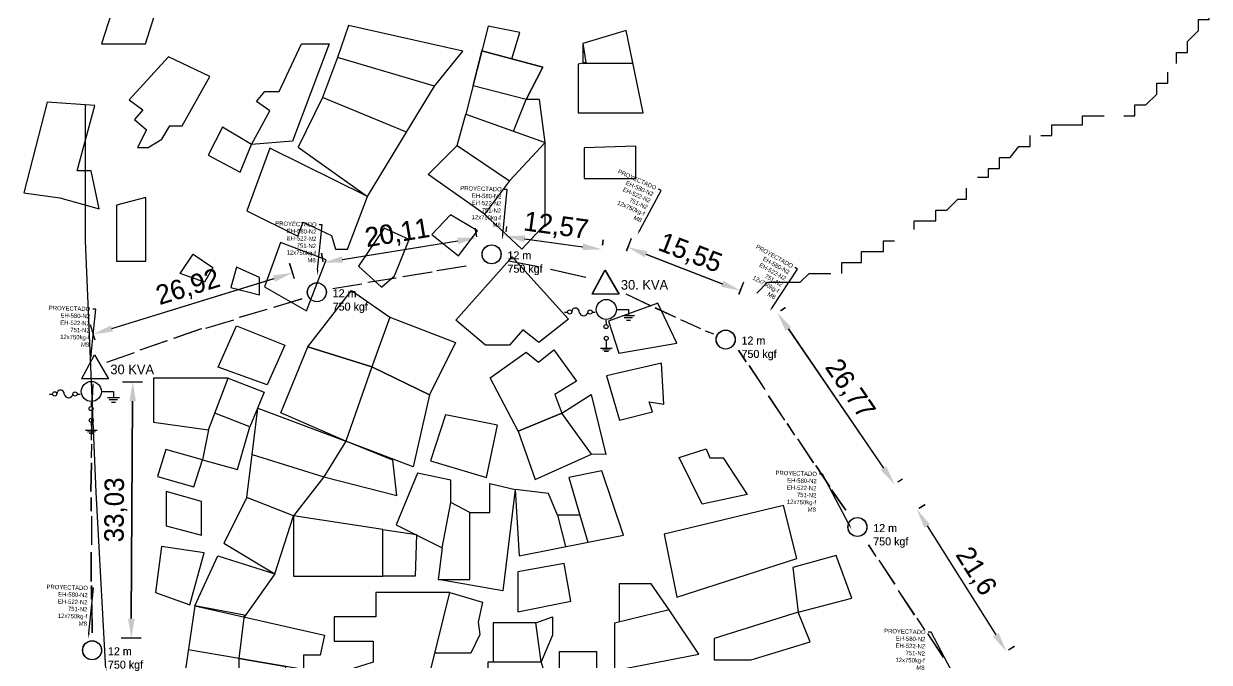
# Model space of a CAD drawing. Header units: millimetres. Extents: x -3588 to 75209, y -3737 to 38254.
# Drawn here: x 4723.2 to 4876.2, y 20803 to 20885.4 of the extents above; entities that cross this region are included whole.
import ezdxf
from ezdxf import colors
from ezdxf.entities.mleader import LeaderData, LeaderLine
from ezdxf.math import Vec2, Vec3

# ---------------------------------------------------------------- set-up
doc = ezdxf.new("R2010")
doc.units = ezdxf.units.MM
doc.linetypes.add('CONTINUA', pattern=[0])
doc.layers.add('Mancheta', color=255, linetype='Continuous')
doc.layers.add('P', color=253, linetype='Continuous')
doc.dimstyles.new('ISO-25', dxfattribs={"dimtxt": 2.5, "dimasz": 2.5, "dimexe": 1.25, "dimexo": 0.625, "dimtad": 1, "dimtxsty": 'Standard', "dimcen": 2.5, "dimadec": 0, "dimazin": 0, "dimtfac": 1, "dimtmove": 0, "dimatfit": 3, "dimfxl": 1, "dimarcsym": 0})

# ---------------------------------------------------------------- blocks, each defined once
blk = doc.blocks.new('*D251')
at = {"color": 0, "lineweight": -2, "transparency": 16777216}
for p, q in [((4735.96, 20839.15), (4738.53, 20839.14)), ((4737.1, 20808.62), (4737.27, 20836.64)), ((4735.77, 20806.12), (4738.34, 20806.11))]:
    blk.add_line(p, q, dxfattribs=at)
at = {"color": 0, "transparency": 16777216}
for points in [[(4736.85, 20836.65), (4737.68, 20836.64), (4737.28, 20839.14)], [(4736.69, 20808.62), (4737.52, 20808.61), (4737.09, 20806.12)]]:
    blk.add_solid(points, dxfattribs=at)
at = {"layer": 'Defpoints', "color": 0, "transparency": 16777216}
for p in [(4735.34, 20839.15), (4737.28, 20839.14), (4735.15, 20806.13)]:
    blk.add_point(p, dxfattribs=at)
at = {"color": 0, "transparency": 16777216, "insert": (4735.1, 20822.64), "char_height": 2.5, "attachment_point": 5, "rotation": 89.6647}
blk.add_mtext('33,03', dxfattribs=at)
blk = doc.blocks.new('*D252')
at = {"color": 0, "lineweight": -2, "transparency": 16777216}
for p, q in [((4758.15, 20852.46), (4757.55, 20854.42)), ((4734.58, 20846.03), (4755.53, 20852.49)), ((4732.43, 20844.53), (4731.82, 20846.49))]:
    blk.add_line(p, q, dxfattribs=at)
at = {"color": 0, "transparency": 16777216}
for points in [[(4755.4, 20852.89), (4755.65, 20852.09), (4757.92, 20853.23)], [(4734.46, 20846.43), (4734.7, 20845.63), (4732.19, 20845.3)]]:
    blk.add_solid(points, dxfattribs=at)
at = {"layer": 'Defpoints', "color": 0, "transparency": 16777216}
for p in [(4757.92, 20853.23), (4758.34, 20851.87), (4732.61, 20843.93)]:
    blk.add_point(p, dxfattribs=at)
at = {"color": 0, "transparency": 16777216, "insert": (4744.44, 20851.25), "char_height": 2.5, "attachment_point": 5, "rotation": 17.1368}
blk.add_mtext('26,92', dxfattribs=at)
blk = doc.blocks.new('*D253')
at = {"color": 0, "lineweight": -2, "transparency": 16777216}
for p, q in [((4781.7, 20857.87), (4781.51, 20859)), ((4764.34, 20854.93), (4779.25, 20857.36)), ((4761.86, 20854.63), (4761.67, 20855.76))]:
    blk.add_line(p, q, dxfattribs=at)
at = {"color": 0, "transparency": 16777216}
for points in [[(4779.18, 20857.77), (4779.31, 20856.95), (4781.71, 20857.76)], [(4764.27, 20855.34), (4764.41, 20854.52), (4761.87, 20854.52)]]:
    blk.add_solid(points, dxfattribs=at)
at = {"layer": 'Defpoints', "color": 0, "transparency": 16777216}
for p in [(4781.71, 20857.76), (4781.8, 20857.25), (4761.96, 20854.01)]:
    blk.add_point(p, dxfattribs=at)
at = {"color": 0, "transparency": 16777216, "insert": (4771.46, 20858.2), "char_height": 2.5, "attachment_point": 5, "rotation": 9.2762}
blk.add_mtext('20,11', dxfattribs=at)
blk = doc.blocks.new('*D254')
at = {"color": 0, "lineweight": -2, "transparency": 16777216}
for p, q in [((4785.48, 20858.5), (4785.57, 20859.19)), ((4787.88, 20857.61), (4795.38, 20856.58)), ((4797.93, 20856.8), (4798.03, 20857.48))]:
    blk.add_line(p, q, dxfattribs=at)
at = {"color": 0, "transparency": 16777216}
for points in [[(4787.94, 20858.02), (4787.82, 20857.2), (4785.4, 20857.95)], [(4795.44, 20856.99), (4795.32, 20856.17), (4797.86, 20856.24)]]:
    blk.add_solid(points, dxfattribs=at)
at = {"layer": 'Defpoints', "color": 0, "transparency": 16777216}
for p in [(4785.4, 20857.88), (4797.86, 20856.24), (4797.85, 20856.18)]:
    blk.add_point(p, dxfattribs=at)
at = {"color": 0, "transparency": 16777216, "insert": (4791.91, 20859.16), "char_height": 2.5, "attachment_point": 5, "rotation": 352.2045}
blk.add_mtext('12,57', dxfattribs=at)
blk = doc.blocks.new('*D255')
at = {"color": 0, "lineweight": -2, "transparency": 16777216}
for p, q in [((4801.03, 20856.06), (4801.66, 20857.68)), ((4803.54, 20855.62), (4813.38, 20851.81)), ((4815.54, 20850.45), (4816.17, 20852.07))]:
    blk.add_line(p, q, dxfattribs=at)
at = {"color": 0, "transparency": 16777216}
for points in [[(4803.69, 20856), (4803.39, 20855.23), (4801.21, 20856.52)], [(4813.53, 20852.2), (4813.23, 20851.42), (4815.71, 20850.91)]]:
    blk.add_solid(points, dxfattribs=at)
at = {"layer": 'Defpoints', "color": 0, "transparency": 16777216}
for p in [(4800.81, 20855.48), (4815.71, 20850.91), (4815.31, 20849.87)]:
    blk.add_point(p, dxfattribs=at)
at = {"color": 0, "transparency": 16777216, "insert": (4809.21, 20855.66), "char_height": 2.5, "attachment_point": 5, "rotation": 338.8654}
blk.add_mtext('15,55', dxfattribs=at)
blk = doc.blocks.new('*D256')
at = {"color": 0, "lineweight": -2, "transparency": 16777216}
for p, q in [((4820.93, 20848.34), (4821.52, 20848.75)), ((4821.9, 20845.98), (4834.19, 20828.02)), ((4836.04, 20826.25), (4836.64, 20826.66))]:
    blk.add_line(p, q, dxfattribs=at)
at = {"color": 0, "transparency": 16777216}
for points in [[(4822.25, 20846.22), (4821.56, 20845.75), (4820.49, 20848.05)], [(4834.54, 20828.25), (4833.85, 20827.78), (4835.61, 20825.95)]]:
    blk.add_solid(points, dxfattribs=at)
at = {"layer": 'Defpoints', "color": 0, "transparency": 16777216}
for p in [(4820.41, 20847.99), (4835.52, 20825.9), (4835.61, 20825.95)]:
    blk.add_point(p, dxfattribs=at)
at = {"color": 0, "transparency": 16777216, "insert": (4829.77, 20838.18), "char_height": 2.5, "attachment_point": 5, "rotation": 304.3711}
blk.add_mtext('26,77', dxfattribs=at)
blk = doc.blocks.new('*D257')
at = {"color": 0, "lineweight": -2, "transparency": 16777216}
for p, q in [((4838.79, 20822.85), (4839.56, 20823.34)), ((4839.84, 20820.56), (4848.7, 20806.52)), ((4850.32, 20804.58), (4851.1, 20805.07))]:
    blk.add_line(p, q, dxfattribs=at)
at = {"color": 0, "transparency": 16777216}
for points in [[(4840.19, 20820.78), (4839.49, 20820.34), (4838.51, 20822.67)], [(4849.06, 20806.74), (4848.35, 20806.3), (4850.04, 20804.41)]]:
    blk.add_solid(points, dxfattribs=at)
at = {"layer": 'Defpoints', "color": 0, "transparency": 16777216}
for p in [(4838.26, 20822.52), (4849.79, 20804.25), (4850.04, 20804.41)]:
    blk.add_point(p, dxfattribs=at)
at = {"color": 0, "transparency": 16777216, "insert": (4846.03, 20814.65), "char_height": 2.5, "attachment_point": 5, "rotation": 302.265}
blk.add_mtext('21,6', dxfattribs=at)
blk = doc.blocks.new('*D717')
at = {"color": 0, "lineweight": -2, "transparency": 16777216}
for p, q in [((4735.94, 20839.15), (4738.51, 20839.13)), ((4737.08, 20808.61), (4737.24, 20836.64)), ((4735.75, 20806.12), (4738.32, 20806.1))]:
    blk.add_line(p, q, dxfattribs=at)
at = {"color": 0, "transparency": 16777216}
for points in [[(4736.83, 20836.64), (4737.66, 20836.64), (4737.26, 20839.14)], [(4736.66, 20808.61), (4737.5, 20808.61), (4737.07, 20806.11)]]:
    blk.add_solid(points, dxfattribs=at)
at = {"layer": 'Defpoints', "color": 0, "transparency": 16777216}
for p in [(4735.32, 20839.15), (4737.26, 20839.14), (4735.12, 20806.12)]:
    blk.add_point(p, dxfattribs=at)
at = {"color": 0, "transparency": 16777216, "insert": (4735.08, 20822.64), "char_height": 2.5, "attachment_point": 5, "rotation": 89.6647}
blk.add_mtext('33,03', dxfattribs=at)
blk = doc.blocks.new('*D718')
at = {"color": 0, "lineweight": -2, "transparency": 16777216}
for p, q in [((4758.13, 20852.46), (4757.52, 20854.42)), ((4734.56, 20846.03), (4755.5, 20852.49)), ((4732.4, 20844.53), (4731.8, 20846.49))]:
    blk.add_line(p, q, dxfattribs=at)
at = {"color": 0, "transparency": 16777216}
for points in [[(4755.38, 20852.89), (4755.63, 20852.09), (4757.89, 20853.23)], [(4734.43, 20846.43), (4734.68, 20845.63), (4732.17, 20845.29)]]:
    blk.add_solid(points, dxfattribs=at)
at = {"layer": 'Defpoints', "color": 0, "transparency": 16777216}
for p in [(4757.89, 20853.23), (4758.31, 20851.86), (4732.59, 20843.93)]:
    blk.add_point(p, dxfattribs=at)
at = {"color": 0, "transparency": 16777216, "insert": (4744.42, 20851.25), "char_height": 2.5, "attachment_point": 5, "rotation": 17.1368}
blk.add_mtext('26,92', dxfattribs=at)
blk = doc.blocks.new('*D719')
at = {"color": 0, "lineweight": -2, "transparency": 16777216}
for p, q in [((4781.67, 20857.86), (4781.49, 20858.99)), ((4764.32, 20854.92), (4779.22, 20857.36)), ((4761.83, 20854.62), (4761.65, 20855.75))]:
    blk.add_line(p, q, dxfattribs=at)
at = {"color": 0, "transparency": 16777216}
for points in [[(4779.16, 20857.77), (4779.29, 20856.95), (4781.69, 20857.76)], [(4764.25, 20855.33), (4764.38, 20854.51), (4761.85, 20854.52)]]:
    blk.add_solid(points, dxfattribs=at)
at = {"layer": 'Defpoints', "color": 0, "transparency": 16777216}
for p in [(4781.69, 20857.76), (4781.78, 20857.25), (4761.93, 20854.01)]:
    blk.add_point(p, dxfattribs=at)
at = {"color": 0, "transparency": 16777216, "insert": (4771.43, 20858.2), "char_height": 2.5, "attachment_point": 5, "rotation": 9.2762}
blk.add_mtext('20,11', dxfattribs=at)
blk = doc.blocks.new('*D720')
at = {"color": 0, "lineweight": -2, "transparency": 16777216}
for p, q in [((4785.46, 20858.5), (4785.55, 20859.18)), ((4787.86, 20857.6), (4795.36, 20856.58)), ((4797.91, 20856.79), (4798, 20857.48))]:
    blk.add_line(p, q, dxfattribs=at)
at = {"color": 0, "transparency": 16777216}
for points in [[(4787.91, 20858.02), (4787.8, 20857.19), (4785.38, 20857.94)], [(4795.41, 20856.99), (4795.3, 20856.16), (4797.84, 20856.24)]]:
    blk.add_solid(points, dxfattribs=at)
at = {"layer": 'Defpoints', "color": 0, "transparency": 16777216}
for p in [(4785.37, 20857.88), (4797.84, 20856.24), (4797.83, 20856.18)]:
    blk.add_point(p, dxfattribs=at)
at = {"color": 0, "transparency": 16777216, "insert": (4791.89, 20859.15), "char_height": 2.5, "attachment_point": 5, "rotation": 352.2045}
blk.add_mtext('12,57', dxfattribs=at)
blk = doc.blocks.new('*D721')
at = {"color": 0, "lineweight": -2, "transparency": 16777216}
for p, q in [((4801.01, 20856.06), (4801.64, 20857.68)), ((4803.52, 20855.61), (4813.36, 20851.81)), ((4815.51, 20850.45), (4816.14, 20852.07))]:
    blk.add_line(p, q, dxfattribs=at)
at = {"color": 0, "transparency": 16777216}
for points in [[(4803.67, 20856), (4803.37, 20855.22), (4801.18, 20856.51)], [(4813.51, 20852.2), (4813.21, 20851.42), (4815.69, 20850.91)]]:
    blk.add_solid(points, dxfattribs=at)
at = {"layer": 'Defpoints', "color": 0, "transparency": 16777216}
for p in [(4800.78, 20855.47), (4815.69, 20850.91), (4815.29, 20849.87)]:
    blk.add_point(p, dxfattribs=at)
at = {"color": 0, "transparency": 16777216, "insert": (4809.19, 20855.65), "char_height": 2.5, "attachment_point": 5, "rotation": 338.8654}
blk.add_mtext('15,55', dxfattribs=at)
blk = doc.blocks.new('*D722')
at = {"color": 0, "lineweight": -2, "transparency": 16777216}
for p, q in [((4820.9, 20848.34), (4821.5, 20848.75)), ((4821.88, 20845.98), (4834.17, 20828.01)), ((4836.02, 20826.24), (4836.62, 20826.65))]:
    blk.add_line(p, q, dxfattribs=at)
at = {"color": 0, "transparency": 16777216}
for points in [[(4822.23, 20846.22), (4821.54, 20845.75), (4820.47, 20848.04)], [(4834.52, 20828.25), (4833.83, 20827.78), (4835.58, 20825.95)]]:
    blk.add_solid(points, dxfattribs=at)
at = {"layer": 'Defpoints', "color": 0, "transparency": 16777216}
for p in [(4820.39, 20847.99), (4835.5, 20825.89), (4835.58, 20825.95)]:
    blk.add_point(p, dxfattribs=at)
at = {"color": 0, "transparency": 16777216, "insert": (4829.75, 20838.17), "char_height": 2.5, "attachment_point": 5, "rotation": 304.3711}
blk.add_mtext('26,77', dxfattribs=at)
blk = doc.blocks.new('*D723')
at = {"color": 0, "lineweight": -2, "transparency": 16777216}
for p, q in [((4838.76, 20822.85), (4839.54, 20823.34)), ((4839.82, 20820.56), (4848.68, 20806.52)), ((4850.3, 20804.58), (4851.07, 20805.07))]:
    blk.add_line(p, q, dxfattribs=at)
at = {"color": 0, "transparency": 16777216}
for points in [[(4840.17, 20820.78), (4839.46, 20820.33), (4838.48, 20822.67)], [(4849.03, 20806.74), (4848.33, 20806.29), (4850.02, 20804.4)]]:
    blk.add_solid(points, dxfattribs=at)
at = {"layer": 'Defpoints', "color": 0, "transparency": 16777216}
for p in [(4838.24, 20822.51), (4849.77, 20804.25), (4850.02, 20804.4)]:
    blk.add_point(p, dxfattribs=at)
at = {"color": 0, "transparency": 16777216, "insert": (4846.01, 20814.65), "char_height": 2.5, "attachment_point": 5, "rotation": 302.265}
blk.add_mtext('21,6', dxfattribs=at)

msp = doc.modelspace()

# ---------------------------------------------------------------- linework, layer by layer
at = {"color": 1}
for p, q in [((4785.802, 20854.748), (4789.612, 20854.043)), ((4785.825, 20854.752), (4789.635, 20854.047)), ((4791.201, 20853.697), (4795.716, 20852.64)), ((4791.224, 20853.701), (4795.739, 20852.644)), ((4800.901, 20850.518), (4804.146, 20848.967)), ((4800.924, 20850.522), (4804.169, 20848.971)), ((4804.681, 20848.721), (4807.316, 20847.516)), ((4804.704, 20848.725), (4807.339, 20847.519)), ((4807.97, 20847.2), (4810.546, 20846.025)), ((4807.993, 20847.204), (4810.569, 20846.029)), ((4811.162, 20845.745), (4812.226, 20845.354)), ((4811.185, 20845.749), (4812.249, 20845.357)), ((4825.407, 20828.376), (4827.212, 20825.601)), ((4825.429, 20828.379), (4827.235, 20825.605)), ((4827.443, 20825.231), (4829.295, 20822.595)), ((4827.466, 20825.235), (4829.317, 20822.598))]:
    msp.add_line(p, q, dxfattribs=at)
at = {"color": 10}
for p, q in [((4772.153, 20852.724), (4775.886, 20853.326)), ((4772.176, 20852.727), (4775.909, 20853.329)), ((4776.54, 20853.511), (4780.271, 20854.124)), ((4776.563, 20853.515), (4780.294, 20854.128)), ((4796.589, 20850.513), (4798.215, 20853.568)), ((4796.611, 20850.517), (4798.238, 20853.572)), ((4798.215, 20853.568), (4800.037, 20850.448)), ((4798.238, 20853.572), (4800.06, 20850.452)), ((4763.075, 20851.178), (4766.807, 20851.78)), ((4763.097, 20851.181), (4766.83, 20851.783)), ((4767.598, 20851.998), (4771.259, 20852.589)), ((4767.621, 20852.002), (4771.282, 20852.592)), ((4800.037, 20850.448), (4796.536, 20850.448)), ((4800.06, 20850.452), (4796.559, 20850.452)), ((4751.061, 20847.482), (4754.613, 20848.546)), ((4751.083, 20847.485), (4754.636, 20848.549)), ((4755.482, 20848.797), (4759.104, 20849.882)), ((4755.505, 20848.8), (4759.127, 20849.885)), ((4746.683, 20846.077), (4750.305, 20847.162)), ((4746.706, 20846.08), (4750.328, 20847.165)), ((4793.005, 20848.16), (4793.39, 20848.16)), ((4796.58, 20848.16), (4796.969, 20848.16)), ((4798.356, 20847.12), (4798.361, 20846.543)), ((4799.782, 20848.474), (4801.258, 20848.473)), ((4800.473, 20847.717), (4802.022, 20847.716)), ((4800.717, 20847.443), (4801.76, 20847.443)), ((4801.006, 20847.114), (4801.533, 20847.114)), ((4801.258, 20848.473), (4801.259, 20847.738)), ((4742.579, 20844.794), (4746.15, 20846.033)), ((4742.602, 20844.797), (4746.173, 20846.037)), ((4738.218, 20843.29), (4741.722, 20844.506)), ((4738.241, 20843.293), (4741.744, 20844.509)), ((4798.391, 20844.514), (4798.402, 20843.463)), ((4730.684, 20839.596), (4732.31, 20842.651)), ((4730.707, 20839.599), (4732.333, 20842.655)), ((4732.31, 20842.651), (4734.132, 20839.53)), ((4732.333, 20842.655), (4734.155, 20839.534)), ((4733.905, 20841.698), (4737.477, 20842.937)), ((4733.928, 20841.701), (4737.5, 20842.941)), ((4799.148, 20843.472), (4797.654, 20843.455)), ((4798.917, 20843.264), (4797.892, 20843.252)), ((4798.699, 20843.061), (4798.109, 20843.055)), ((4816.458, 20841.75), (4815.477, 20843.235)), ((4816.481, 20841.754), (4815.5, 20843.239)), ((4818.891, 20838.166), (4816.847, 20841.261)), ((4818.914, 20838.17), (4816.87, 20841.264)), ((4734.132, 20839.53), (4730.631, 20839.53)), ((4734.155, 20839.534), (4730.654, 20839.534)), ((4731.987, 20835.967), (4732.152, 20838.88)), ((4732.01, 20835.97), (4732.175, 20838.883)), ((4733.304, 20837.897), (4734.78, 20837.896)), ((4734.78, 20837.896), (4734.781, 20837.161)), ((4726.527, 20837.583), (4726.912, 20837.583)), ((4730.102, 20837.583), (4730.491, 20837.583)), ((4731.877, 20836.543), (4731.883, 20835.966)), ((4733.995, 20837.14), (4735.544, 20837.139)), ((4734.238, 20836.866), (4735.282, 20836.866)), ((4734.528, 20836.537), (4735.055, 20836.537)), ((4821.425, 20834.19), (4819.342, 20837.344)), ((4821.448, 20834.193), (4819.364, 20837.348)), ((4731.933, 20831.651), (4732.026, 20835.431)), ((4731.956, 20831.655), (4732.049, 20835.435)), ((4731.913, 20833.937), (4731.924, 20832.886)), ((4822.732, 20832.291), (4821.752, 20833.776)), ((4822.755, 20832.295), (4821.775, 20833.779)), ((4732.67, 20832.895), (4731.176, 20832.878)), ((4732.439, 20832.687), (4731.414, 20832.675)), ((4732.221, 20832.484), (4731.631, 20832.478)), ((4825.166, 20828.707), (4823.121, 20831.801)), ((4825.188, 20828.711), (4823.144, 20831.805)), ((4731.92, 20829.347), (4731.964, 20831.125)), ((4731.943, 20829.35), (4731.987, 20831.129)), ((4731.868, 20825.015), (4731.96, 20828.722)), ((4731.891, 20825.019), (4731.983, 20828.726)), ((4731.909, 20822.456), (4731.905, 20824.235)), ((4731.932, 20822.46), (4731.927, 20824.239)), ((4731.975, 20818.125), (4731.966, 20821.833)), ((4731.998, 20818.128), (4731.989, 20821.837)), ((4833.228, 20816.635), (4832.247, 20818.12)), ((4833.25, 20816.639), (4832.27, 20818.123)), ((4731.911, 20813.409), (4731.901, 20817.19)), ((4731.934, 20813.413), (4731.924, 20817.194)), ((4835.661, 20813.051), (4833.617, 20816.145)), ((4835.684, 20813.055), (4833.64, 20816.149)), ((4731.961, 20811.105), (4731.956, 20812.884)), ((4731.984, 20811.109), (4731.979, 20812.888)), ((4838.195, 20809.074), (4836.111, 20812.229)), ((4838.218, 20809.078), (4836.134, 20812.232)), ((4732.027, 20806.773), (4732.018, 20810.482)), ((4732.05, 20806.777), (4732.04, 20810.486)), ((4839.502, 20807.176), (4838.522, 20808.66)), ((4839.525, 20807.179), (4838.544, 20808.664)), ((4841.935, 20803.592), (4839.891, 20806.686)), ((4841.958, 20803.595), (4839.914, 20806.69))]:
    msp.add_line(p, q, dxfattribs=at)
at = {"color": 220}
for points in [[(4736.271, 20892.273), (4733.227, 20882.749), (4738.897, 20882.749), (4741.147, 20889.846)], [(4775.384, 20865.914), (4779.153, 20869.631), (4785.918, 20865.093), (4782.68, 20860.796), (4775.384, 20865.914), (4779.153, 20869.631), (4780.264, 20873.687), (4790.508, 20870.018), (4785.918, 20865.093), (4782.68, 20860.796), (4787.512, 20856.258), (4790.508, 20859.493), (4790.508, 20870.018), (4789.783, 20875.57), (4788.044, 20875.57), (4790.218, 20879.77), (4786.208, 20880.832), (4787.222, 20884.212), (4783.163, 20885.033), (4780.264, 20873.687), (4786.399, 20871.49), (4788.044, 20875.57), (4790.218, 20879.77), (4782.351, 20881.854), (4790.218, 20879.77), (4788.044, 20875.57), (4781.202, 20877.347), (4782.351, 20881.854)], [(4795.373, 20882.81), (4795.761, 20880.334), (4794.78, 20880.14), (4794.78, 20873.863), (4803.17, 20873.863), (4800.973, 20884.499), (4795.373, 20882.81), (4795.373, 20880.257), (4801.849, 20880.257)], [(4795.557, 20869.358), (4795.557, 20865.392), (4802.191, 20865.392), (4802.191, 20869.567), (4795.557, 20869.358)], [(4778.99, 20847.114), (4786.248, 20855.287), (4793.505, 20847.229), (4789.704, 20844.237), (4787.63, 20845.848), (4785.902, 20843.891), (4782.792, 20843.891), (4778.99, 20847.114)], [(4798.69, 20846.966), (4800.021, 20842.841), (4807.498, 20844.124), (4805.067, 20849.304), (4798.69, 20846.966)], [(4783.394, 20839.688), (4788.067, 20842.997), (4789.655, 20841.683), (4791.605, 20843.269), (4794.554, 20839.235), (4791.742, 20837.513), (4792.671, 20835.095), (4787.029, 20832.785), (4783.394, 20839.688)], [(4798.443, 20839.921), (4800.116, 20834.218), (4804.348, 20835.3), (4803.922, 20836.594), (4805.841, 20836.267), (4805.545, 20841.577), (4798.443, 20839.921)], [(4787.029, 20832.785), (4789.203, 20826.569), (4796.487, 20829.804), (4792.671, 20835.095), (4787.029, 20832.785), (4792.671, 20835.095), (4796.441, 20837.521), (4798.337, 20829.781), (4796.487, 20829.804)], [(4752.672, 20829.797), (4753.401, 20835.762), (4764.771, 20831.502), (4761.948, 20826.915), (4771.347, 20824.497), (4770.851, 20829.053), (4764.771, 20831.502)], [(4775.724, 20828.958), (4782.92, 20826.793), (4784.351, 20833.58), (4777.633, 20834.9), (4775.724, 20828.958)], [(4807.796, 20829.38), (4811.271, 20830.529), (4811.746, 20829.355), (4813.495, 20829.355), (4816.603, 20824.635), (4810.788, 20823.356), (4807.796, 20829.38)], [(4751.995, 20824.252), (4752.672, 20829.797), (4761.948, 20826.915), (4758.021, 20821.869)], [(4777.205, 20817.759), (4776.69, 20813.64), (4780.772, 20813.64), (4780.772, 20822.313), (4778.315, 20823.58), (4778.315, 20826.471), (4774.035, 20827.382), (4771.26, 20820.689), (4777.205, 20817.759), (4778.315, 20823.58)], [(4786.638, 20825.283), (4787.153, 20816.729), (4800.629, 20819.382), (4797.815, 20827.659), (4793.574, 20826.827), (4795.001, 20821.956), (4792.108, 20821.956), (4790.958, 20824.768), (4786.638, 20825.283)], [(4780.772, 20822.313), (4783.349, 20822.313), (4783.349, 20826.035), (4786.638, 20825.283), (4785.053, 20812.175), (4776.69, 20813.64)], [(4751.995, 20824.252), (4749.016, 20818.363), (4755.619, 20814.379), (4758.021, 20821.869), (4751.995, 20824.252)], [(4805.877, 20819.522), (4807.493, 20811.373), (4822.975, 20816.372), (4821.281, 20823.182), (4805.877, 20819.522)], [(4758.021, 20821.869), (4758.021, 20814.092), (4769.57, 20814.092), (4769.57, 20820.113), (4758.021, 20821.869)], [(4792.108, 20821.956), (4793.148, 20817.911)], [(4795.001, 20821.956), (4796.021, 20818.475)], [(4769.57, 20820.113), (4773.898, 20819.455), (4773.712, 20814.087), (4769.57, 20814.092)], [(4822.463, 20815.192), (4823.16, 20809.461), (4830.106, 20811.255), (4828.057, 20816.766), (4822.463, 20815.192)], [(4786.995, 20814.63), (4786.995, 20809.482), (4793.812, 20810.868), (4792.98, 20815.739), (4786.995, 20814.63)], [(4765.705, 20802.152), (4765.705, 20799.871), (4767.988, 20799.871), (4767.988, 20797.994), (4774.922, 20798.715), (4778.187, 20811.97), (4768.641, 20811.97), (4768.641, 20808.828), (4767.181, 20808.828), (4767.181, 20808.828), (4763.251, 20808.828), (4763.251, 20805.686), (4768.304, 20805.686), (4768.304, 20802.993), (4765.705, 20802.152)], [(4778.187, 20811.97), (4782.435, 20810.723), (4781.871, 20808.129), (4782.074, 20806.554), (4780.914, 20804.167), (4776.265, 20804.167)], [(4806.498, 20809.757), (4804.204, 20813.094), (4800.065, 20813.094), (4800.065, 20808.191)], [(4789.282, 20808.084), (4791.445, 20808.85), (4791.445, 20806.464), (4790.003, 20803.043)], [(4799.441, 20808.039), (4799.441, 20801.936), (4810.352, 20804.01), (4806.498, 20809.757), (4799.441, 20808.039)], [(4812.308, 20806.024), (4812.308, 20803.299), (4817.111, 20803.299), (4824.701, 20805.61), (4823.16, 20809.461), (4812.308, 20806.024)], [(4775.884, 20792.197), (4777.614, 20792.197), (4778.875, 20800.927), (4783.155, 20800.927), (4783.155, 20803.043), (4790.003, 20803.043), (4789.282, 20808.084), (4783.786, 20808.084), (4783.786, 20803.043)], [(4785.254, 20792.197), (4788.021, 20792.693), (4785.207, 20794.712), (4785.207, 20800.089), (4790.939, 20800.089), (4790.003, 20803.043)]]:
    msp.add_lwpolyline(points, dxfattribs=at)
at = {"color": 82}
for points in [[(4776.208, 20877.317), (4779.859, 20881.807), (4765.116, 20885.115), (4763.687, 20881.006)], [(4754.973, 20874.137), (4753.22, 20875.322), (4754.303, 20876.61), (4756.159, 20876.61), (4759.062, 20882.742), (4762.624, 20882.742), (4757.874, 20870.219), (4752.595, 20869.789), (4754.973, 20874.137)], [(4741.871, 20881.088), (4736.808, 20875.515), (4738.556, 20874.257), (4737.476, 20872.998), (4739.048, 20871.666), (4737.864, 20869.366), (4739.245, 20869.366), (4741.02, 20870.483), (4742.072, 20872.191), (4743.65, 20872.191), (4747.201, 20878.564), (4741.871, 20881.088)], [(4772.614, 20871.372), (4776.208, 20877.317), (4763.687, 20881.006), (4761.742, 20875.828)], [(4726.211, 20875.241), (4723.19, 20863.549), (4727.842, 20862.878), (4732.926, 20861.488), (4731.919, 20866.376), (4730.096, 20866.376), (4732.35, 20874.81), (4726.211, 20875.241)], [(4761.742, 20875.828), (4758.617, 20869.433), (4767.592, 20863.066), (4772.614, 20871.372), (4761.742, 20875.828)], [(4748.837, 20871.995), (4747.023, 20868.398), (4751.149, 20866.218), (4752.595, 20869.789), (4748.837, 20871.995)], [(4754.959, 20869.309), (4752.004, 20861.199), (4758.558, 20857.942), (4759.271, 20859.74), (4762.905, 20858.044), (4763.449, 20856.279), (4764.977, 20856.279), (4767.592, 20863.066), (4754.959, 20869.309)], [(4735.18, 20861.953), (4735.18, 20854.721), (4738.951, 20854.721), (4738.951, 20862.925), (4735.18, 20861.953)], [(4775.88, 20858.164), (4779.336, 20855.402), (4781.755, 20858.625), (4778.299, 20860.697), (4775.88, 20858.164)], [(4766.416, 20854.057), (4769.388, 20851.357), (4771.054, 20852.842), (4772.945, 20857.521), (4769.703, 20858.961), (4766.416, 20854.057)], [(4756.321, 20857.121), (4754.267, 20851.421), (4759.712, 20848.294), (4762.255, 20854.906), (4756.321, 20857.121)], [(4745.074, 20855.623), (4747.617, 20853.896), (4746.508, 20852.007), (4743.379, 20853.147), (4745.074, 20855.623)], [(4750.649, 20853.961), (4749.932, 20851.323), (4753.615, 20850.378), (4753.615, 20852.626), (4750.649, 20853.961)], [(4765.492, 20850.955), (4770.454, 20847.495), (4768.128, 20841.091), (4759.859, 20843.673), (4765.492, 20850.955), (4770.454, 20847.495), (4778.931, 20844.241), (4775.571, 20837.476), (4768.128, 20841.091), (4764.771, 20831.502), (4756.378, 20835.138), (4759.859, 20843.673), (4768.128, 20841.091), (4775.571, 20837.476), (4773.465, 20828.199), (4764.771, 20831.502)], [(4748.273, 20841.056), (4750.641, 20846.392), (4756.918, 20843.889), (4754.633, 20838.773), (4748.273, 20841.056)], [(4747.04, 20832.945), (4749.569, 20839.616), (4739.958, 20839.616), (4739.958, 20833.956), (4747.04, 20832.945), (4746.277, 20829.1), (4750.81, 20827.85), (4752.402, 20833.349), (4747.883, 20835.102), (4749.569, 20839.616), (4754.247, 20837.803), (4752.402, 20833.349)], [(4741.53, 20830.41), (4740.442, 20826.927), (4745.164, 20825.593), (4746.277, 20829.1), (4741.53, 20830.41)], [(4741.565, 20825.004), (4741.565, 20820.57), (4746.121, 20819.388), (4746.121, 20823.703), (4741.565, 20825.004)], [(4740.974, 20817.91), (4740.204, 20811.999), (4744.642, 20810.403), (4746.476, 20817.082), (4740.974, 20817.91)]]:
    msp.add_lwpolyline(points, dxfattribs=at)
at = {"color": 170}
for points in [[(4745.261, 20810.245), (4748.259, 20816.727), (4755.619, 20814.379), (4751.647, 20808.805)], [(4745.261, 20810.245), (4743.771, 20800.043), (4751, 20799.112), (4751, 20803.456), (4751.678, 20809.059), (4745.261, 20810.245), (4762.04, 20806.461), (4761.475, 20803.901), (4759.327, 20803.901), (4759.327, 20802.056), (4751, 20803.456), (4757.036, 20802.441), (4756.011, 20799.684), (4751, 20799.112), (4751, 20803.456), (4744.431, 20804.56)], [(4790.939, 20800.089), (4792.344, 20801.497), (4792.344, 20804.358), (4797.14, 20804.358), (4797.14, 20801.472), (4799.011, 20800.089)]]:
    msp.add_lwpolyline(points, dxfattribs=at)
at = {"color": 10}
for centre, radius in [((4783.581, 20855.602), 1.222), ((4783.604, 20855.605), 1.222), ((4761.021, 20850.71), 1.222), ((4761.044, 20850.714), 1.222), ((4798.4, 20848.489), 1.294), ((4793.667, 20848.167), 0.276), ((4796.304, 20848.163), 0.276), ((4798.361, 20846.279), 0.263), ((4813.794, 20844.609), 1.222), ((4813.816, 20844.613), 1.222), ((4798.385, 20844.774), 0.26), ((4727.188, 20837.59), 0.276), ((4729.826, 20837.586), 0.276), ((4731.922, 20837.912), 1.294), ((4731.883, 20835.702), 0.263), ((4731.907, 20834.196), 0.26), ((4830.803, 20820.423), 1.222), ((4830.826, 20820.427), 1.222), ((4732.007, 20804.522), 1.222), ((4732.03, 20804.526), 1.222)]:
    msp.add_circle(centre, radius, dxfattribs=at)
for centre, radius, start, end in [((4794.423, 20848.188), 0.481, 356.0473, 179.98075), ((4795.465, 20848.255), 0.571, 190.00363, 350.3175), ((4727.945, 20837.611), 0.481, 356.0473, 179.98075), ((4728.986, 20837.678), 0.571, 190.00363, 350.3175)]:
    msp.add_arc(centre, radius, start, end, dxfattribs=at)
at = {"layer": 'P'}
for points in [[(4871.999, 20880.232), (4871.999, 20881.64), (4873.424, 20881.64), (4873.424, 20883.065), (4874.832, 20884.473), (4874.832, 20885.881), (4876.24, 20885.881), (4876.24, 20887.001), (4876.24, 20888.426)], [(4865.23, 20873.462), (4866.638, 20873.462), (4866.638, 20874.871), (4868.046, 20874.871), (4869.471, 20876.279), (4869.471, 20877.687), (4870.879, 20877.687), (4870.879, 20879.112)], [(4735.376, 20781.441), (4733.967, 20798.933), (4732.559, 20824.907), (4731.151, 20857.363), (4731.151, 20868.101), (4731.151, 20874.871)], [(4854.507, 20870.918), (4855.916, 20870.918), (4855.916, 20872.326), (4857.324, 20872.326), (4858.46, 20872.326), (4859.869, 20872.326), (4859.869, 20873.462), (4861.277, 20873.462), (4862.685, 20873.462)], [(4846.313, 20865.556), (4847.722, 20865.556), (4847.722, 20866.677), (4849.146, 20866.677), (4849.146, 20868.101), (4850.554, 20868.101), (4851.675, 20869.509), (4853.099, 20869.509), (4853.099, 20870.918)], [(4838.136, 20858.787), (4838.136, 20859.907), (4839.544, 20859.907), (4840.952, 20859.907), (4840.952, 20861.315), (4842.361, 20861.315), (4843.769, 20862.74), (4844.905, 20862.74), (4844.905, 20864.148)], [(4828.821, 20853.138), (4828.821, 20854.546), (4830.23, 20854.546), (4831.35, 20854.546), (4831.35, 20855.954), (4832.774, 20855.954), (4834.183, 20855.954), (4834.183, 20857.363), (4835.591, 20857.363)], [(4817.811, 20850.593), (4819.219, 20852.001), (4820.627, 20852.001), (4822.036, 20852.001), (4823.444, 20852.001), (4824.58, 20853.138), (4825.989, 20853.138), (4827.397, 20853.138)]]:
    msp.add_lwpolyline(points, dxfattribs=at)

# ---------------------------------------------------------------- texts
at = {"color": 10, "attachment_point": 1}
for s, width, gutter_width, insert, char_height in [('12 m^J750 kgf ', 21.10344, 5.166, (4785.629, 20855.986), 1.03321), ('12 m^J750 kgf ', 21.10344, 5.166, (4785.652, 20855.989), 1.03321), ('30. KVA', 17.75852, 6.215, (4800.282, 20852.294), 1.243), ('12 m^J750 kgf ', 21.10344, 5.166, (4763.069, 20851.095), 1.03321), ('12 m^J750 kgf ', 21.10344, 5.166, (4763.092, 20851.098), 1.03321), ('12 m^J750 kgf ', 21.10344, 5.166, (4815.841, 20844.994), 1.03321), ('12 m^J750 kgf ', 21.10344, 5.166, (4815.864, 20844.997), 1.03321), ('30 KVA', 17.75852, 6.215, (4734.377, 20841.376), 1.243), ('12 m^J750 kgf ', 21.10344, 5.166, (4832.851, 20820.808), 1.03321), ('12 m^J750 kgf ', 21.10344, 5.166, (4832.874, 20820.811), 1.03321), ('12 m^J750 kgf ', 21.10344, 5.166, (4734.055, 20804.906), 1.03321), ('12 m^J750 kgf ', 21.10344, 5.166, (4734.078, 20804.91), 1.03321)]:
    msp.add_mtext_dynamic_manual_height_columns(s, width=width, gutter_width=gutter_width, heights=[0], dxfattribs=dict(at, insert=insert, char_height=char_height))

# ---------------------------------------------------------------- dimensions: what is measured, and where the dimension line sits
at = {"color": 1}
for p1, p2, distance, picture, middle in [((4785.372, 20857.881), (4797.827, 20856.175), 0.064, '*D720', (4791.891, 20859.155)), ((4785.395, 20857.884), (4797.849, 20856.179), 0.064, '*D254', (4791.913, 20859.159)), ((4761.9329, 20854.0063), (4781.7751, 20857.2471), 0.521, '*D719', (4771.4342, 20858.197)), ((4761.9558, 20854.0099), (4781.798, 20857.2507), 0.521, '*D253', (4771.4571, 20858.2006)), ((4800.783, 20855.473), (4815.29, 20849.865), 1.115, '*D721', (4809.189, 20855.652)), ((4800.805, 20855.477), (4815.313, 20849.869), 1.115, '*D255', (4809.212, 20855.656)), ((4732.586, 20843.931), (4758.313, 20851.863), 1.425, '*D718', (4744.416, 20851.25)), ((4732.609, 20843.934), (4758.336, 20851.867), 1.425, '*D252', (4744.439, 20851.253)), ((4820.388, 20847.988), (4835.501, 20825.892), 0.1, '*D722', (4829.746, 20838.173)), ((4820.41, 20847.992), (4835.524, 20825.896), 0.1, '*D256', (4829.769, 20838.176)), ((4735.123, 20806.123), (4735.316, 20839.151), -1.943, '*D717', (4735.079, 20822.638)), ((4735.146, 20806.127), (4735.339, 20839.155), -1.943, '*D251', (4735.102, 20822.642)), ((4838.235, 20822.515), (4849.768, 20804.246), 0.293, '*D723', (4846.011, 20814.649)), ((4838.258, 20822.518), (4849.791, 20804.25), 0.293, '*D257', (4846.033, 20814.653))]:
    dim = msp.add_aligned_dim(p1=p1, p2=p2, distance=distance, dimstyle='ISO-25', dxfattribs=at)
    dim.commit()
    dim.dimension.update_dxf_attribs({"geometry": picture, "text_midpoint": middle})

# ---------------------------------------------------------------- leaders
at = {"layer": 'Mancheta', "color": 1, "linetype": 'CONTINUA'}
ml = msp.add_multileader_mtext('Standard', dxfattribs=at)
ml.set_content('PROYECTADO\\PEH-580-N2\\PEH-522-N2\\P751-N2    \\P12x750kg-f\\PM8', color=1)
ml.set_leader_properties()
ml.build(insert=Vec2(0, 0))
ml.multileader.update_dxf_attribs({"arrow_head_size": 0.648})
ctx = ml.context
ctx.base_point, ctx.char_height, ctx.arrow_head_size, ctx.landing_gap_size, ctx.plane_origin, ctx.plane_x_axis, ctx.plane_y_axis = Vec3(4799.645, 20866.465), 0.5529, 0.648, 0.324, Vec3(4806.328, 20873.664), Vec3(0.9132764, -0.4073405), Vec3(0.4073405, 0.9132764)
ctx.text_align_type = 2
notes = []
notes.append((ctx, [(0, (1, 1, 0), (4805.484, 20863.86), (-0.9132764, 0.4073405), 0.401, [(0, [(4802.402, 20858.131)], 0, [])])]))
ctx.mtext.insert, ctx.mtext.text_direction, ctx.mtext.rotation, ctx.mtext.alignment, ctx.mtext.flow_direction = Vec3(4804.936, 20864.413), Vec3(0.9132764, -0.4073405), 5.8636452, 3, 5
ml = msp.add_multileader_mtext('Standard', dxfattribs=at)
ml.set_content('PROYECTADO\\PEH-580-N2\\PEH-522-N2\\P751-N2    \\P12x750kg-f\\PM8', color=1)
ml.set_leader_properties()
ml.build(insert=Vec2(0, 0))
ml.multileader.update_dxf_attribs({"arrow_head_size": 0.648})
ctx = ml.context
ctx.base_point, ctx.char_height, ctx.arrow_head_size, ctx.landing_gap_size, ctx.plane_origin, ctx.plane_x_axis, ctx.plane_y_axis = Vec3(4779.23, 20864.151), 0.5529, 0.648, 0.324, Vec3(4782.659, 20873.356), Vec3(0.9996111, -0.027885), Vec3(0.027885, 0.9996111)
ctx.text_align_type = 2
notes.append((ctx, [(0, (1, 1, 0), (4785.621, 20863.973), (-0.9996111, 0.027885), 0.401, [(0, [(4784.96, 20857.501)], 0, [])])]))
ctx.mtext.insert, ctx.mtext.text_direction, ctx.mtext.rotation, ctx.mtext.alignment, ctx.mtext.flow_direction = Vec3(4784.904, 20864.274), Vec3(0.9996111, -0.027885), 6.2552967, 3, 5
ml = msp.add_multileader_mtext('Standard', dxfattribs=at)
ml.set_content('PROYECTADO\\PEH-580-N2\\PEH-522-N2\\P751-N2    \\P12x750kg-f\\PM8', color=1)
ml.set_leader_properties()
ml.build(insert=Vec2(0, 0))
ml.multileader.update_dxf_attribs({"arrow_head_size": 0.648})
ctx = ml.context
ctx.base_point, ctx.char_height, ctx.arrow_head_size, ctx.landing_gap_size, ctx.plane_origin, ctx.plane_x_axis, ctx.plane_y_axis = Vec3(4755.341, 20859.598), 0.5529, 0.648, 0.324, Vec3(4758.77, 20868.803), Vec3(0.9996111, -0.027885), Vec3(0.027885, 0.9996111)
ctx.text_align_type = 2
notes.append((ctx, [(0, (1, 1, 0), (4761.733, 20859.419), (-0.9996111, 0.027885), 0.401, [(0, [(4761.071, 20852.947)], 0, [])])]))
ctx.mtext.insert, ctx.mtext.text_direction, ctx.mtext.rotation, ctx.mtext.alignment, ctx.mtext.flow_direction = Vec3(4761.016, 20859.721), Vec3(0.9996111, -0.027885), 6.2552967, 3, 5
ml = msp.add_multileader_mtext('Standard', dxfattribs=at)
ml.set_content('PROYECTADO\\PEH-580-N2\\PEH-522-N2\\P751-N2    \\P12x750kg-f\\PM8', color=1)
ml.set_leader_properties()
ml.build(insert=Vec2(0, 0))
ml.multileader.update_dxf_attribs({"arrow_head_size": 0.648})
ctx = ml.context
ctx.base_point, ctx.char_height, ctx.arrow_head_size, ctx.landing_gap_size, ctx.plane_origin, ctx.plane_x_axis, ctx.plane_y_axis = Vec3(4817.5, 20856.809), 0.5529, 0.648, 0.324, Vec3(4824.804, 20863.377), Vec3(0.8728599, -0.4879709), Vec3(0.4879709, 0.8728599)
ctx.text_align_type = 2
notes.append((ctx, [(0, (1, 1, 0), (4823.081, 20853.689), (-0.8728599, 0.4879709), 0.401, [(0, [(4819.495, 20848.261)], 0, [])])]))
ctx.mtext.insert, ctx.mtext.text_direction, ctx.mtext.rotation, ctx.mtext.alignment, ctx.mtext.flow_direction = Vec3(4822.585, 20854.289), Vec3(0.8728599, -0.4879709), 5.7734217, 3, 5
ml = msp.add_multileader_mtext('Standard', dxfattribs=at)
ml.set_content('PROYECTADO\\PEH-580-N2\\PEH-522-N2\\P751-N2    \\P12x750kg-f\\PM8', color=1)
ml.set_leader_properties()
ml.build(insert=Vec2(0, 0))
ml.multileader.update_dxf_attribs({"arrow_head_size": 0.648})
ctx = ml.context
ctx.base_point, ctx.char_height, ctx.arrow_head_size, ctx.landing_gap_size, ctx.plane_origin, ctx.plane_x_axis, ctx.plane_y_axis = Vec3(4726.112, 20848.705), 0.5529, 0.648, 0.324, Vec3(4729.541, 20857.91), Vec3(0.9996111, -0.027885), Vec3(0.027885, 0.9996111)
ctx.text_align_type = 2
notes.append((ctx, [(0, (1, 1, 0), (4732.504, 20848.527), (-0.9996111, 0.027885), 0.401, [(0, [(4731.842, 20842.055)], 0, [])])]))
ctx.mtext.insert, ctx.mtext.text_direction, ctx.mtext.rotation, ctx.mtext.alignment, ctx.mtext.flow_direction = Vec3(4731.786, 20848.828), Vec3(0.9996111, -0.027885), 6.2552967, 3, 5
ml = msp.add_multileader_mtext('Standard', dxfattribs=at)
ml.set_content('PROYECTADO\\PEH-580-N2\\PEH-522-N2\\P751-N2    \\P12x750kg-f\\PM8', color=1)
ml.set_leader_properties()
ml.build(insert=Vec2(0, 0))
ml.multileader.update_dxf_attribs({"arrow_head_size": 0.648})
ctx = ml.context
ctx.base_point, ctx.char_height, ctx.arrow_head_size, ctx.landing_gap_size, ctx.plane_origin, ctx.plane_x_axis, ctx.plane_y_axis = Vec3(4819.918, 20827.423), 0.5529, 0.648, 0.324, Vec3(4827.752, 20836.01), Vec3(0.9996111, -0.027885), Vec3(0.027885, 0.9996111)
ctx.text_align_type = 2
notes.append((ctx, [(0, (1, 1, 0), (4826.31, 20827.244), (-0.9996111, 0.027885), 0.401, [(0, [(4830.053, 20820.155)], 0, [])])]))
ctx.mtext.insert, ctx.mtext.text_direction, ctx.mtext.rotation, ctx.mtext.width, ctx.mtext.alignment, ctx.mtext.flow_direction = Vec3(4825.593, 20827.546), Vec3(0.9996111, -0.027885), 6.2552967, 5.37864, 3, 5
ml = msp.add_multileader_mtext('Standard', dxfattribs=at)
ml.set_content('PROYECTADO\\PEH-580-N2\\PEH-522-N2\\P751-N2    \\P12x750kg-f\\PM8', color=1)
ml.set_leader_properties()
ml.build(insert=Vec2(0, 0))
ml.multileader.update_dxf_attribs({"arrow_head_size": 0.648})
ctx = ml.context
ctx.base_point, ctx.char_height, ctx.arrow_head_size, ctx.landing_gap_size, ctx.plane_origin, ctx.plane_x_axis, ctx.plane_y_axis = Vec3(4725.811, 20812.72), 0.5529, 0.648, 0.324, Vec3(4729.24, 20821.925), Vec3(0.9996111, -0.027885), Vec3(0.027885, 0.9996111)
ctx.text_align_type = 2
notes.append((ctx, [(0, (1, 1, 0), (4732.203, 20812.542), (-0.9996111, 0.027885), 0.401, [(0, [(4731.541, 20806.07)], 0, [])])]))
ctx.mtext.insert, ctx.mtext.text_direction, ctx.mtext.rotation, ctx.mtext.alignment, ctx.mtext.flow_direction = Vec3(4731.486, 20812.843), Vec3(0.9996111, -0.027885), 6.2552967, 3, 5
ml = msp.add_multileader_mtext('Standard', dxfattribs=at)
ml.set_content('PROYECTADO\\PEH-580-N2\\PEH-522-N2\\P751-N2    \\P12x750kg-f\\PM8', color=1)
ml.set_leader_properties()
ml.build(insert=Vec2(0, 0))
ml.multileader.update_dxf_attribs({"arrow_head_size": 0.648})
ctx = ml.context
ctx.base_point, ctx.char_height, ctx.arrow_head_size, ctx.landing_gap_size, ctx.plane_origin, ctx.plane_x_axis, ctx.plane_y_axis = Vec3(4833.944, 20807.028), 0.5529, 0.648, 0.324, Vec3(4841.777, 20815.615), Vec3(0.9996111, -0.027885), Vec3(0.027885, 0.9996111)
ctx.text_align_type = 2
notes.append((ctx, [(0, (1, 1, 0), (4840.335, 20806.849), (-0.9996111, 0.027885), 0.401, [(0, [(4844.078, 20799.76)], 0, [])])]))
ctx.mtext.insert, ctx.mtext.text_direction, ctx.mtext.rotation, ctx.mtext.width, ctx.mtext.alignment, ctx.mtext.flow_direction = Vec3(4839.618, 20807.151), Vec3(0.9996111, -0.027885), 6.2552967, 5.37864, 3, 5
for ctx, leaders in notes:
    for number, flags, end, landing, length, lines in leaders:
        leader = LeaderData()
        leader.index, (leader.has_last_leader_line, leader.has_dogleg_vector, leader.attachment_direction) = number, flags
        leader.last_leader_point, leader.dogleg_vector, leader.dogleg_length = Vec3(end), Vec3(landing), length
        for number, points, colour, breaks in lines:
            line = LeaderLine()
            line.index, line.vertices, line.color, line.breaks = number, Vec3.list(points), colors.encode_raw_color(colour), breaks
            leader.lines.append(line)
        ctx.leaders.append(leader)

doc.saveas('drawing.dxf')
